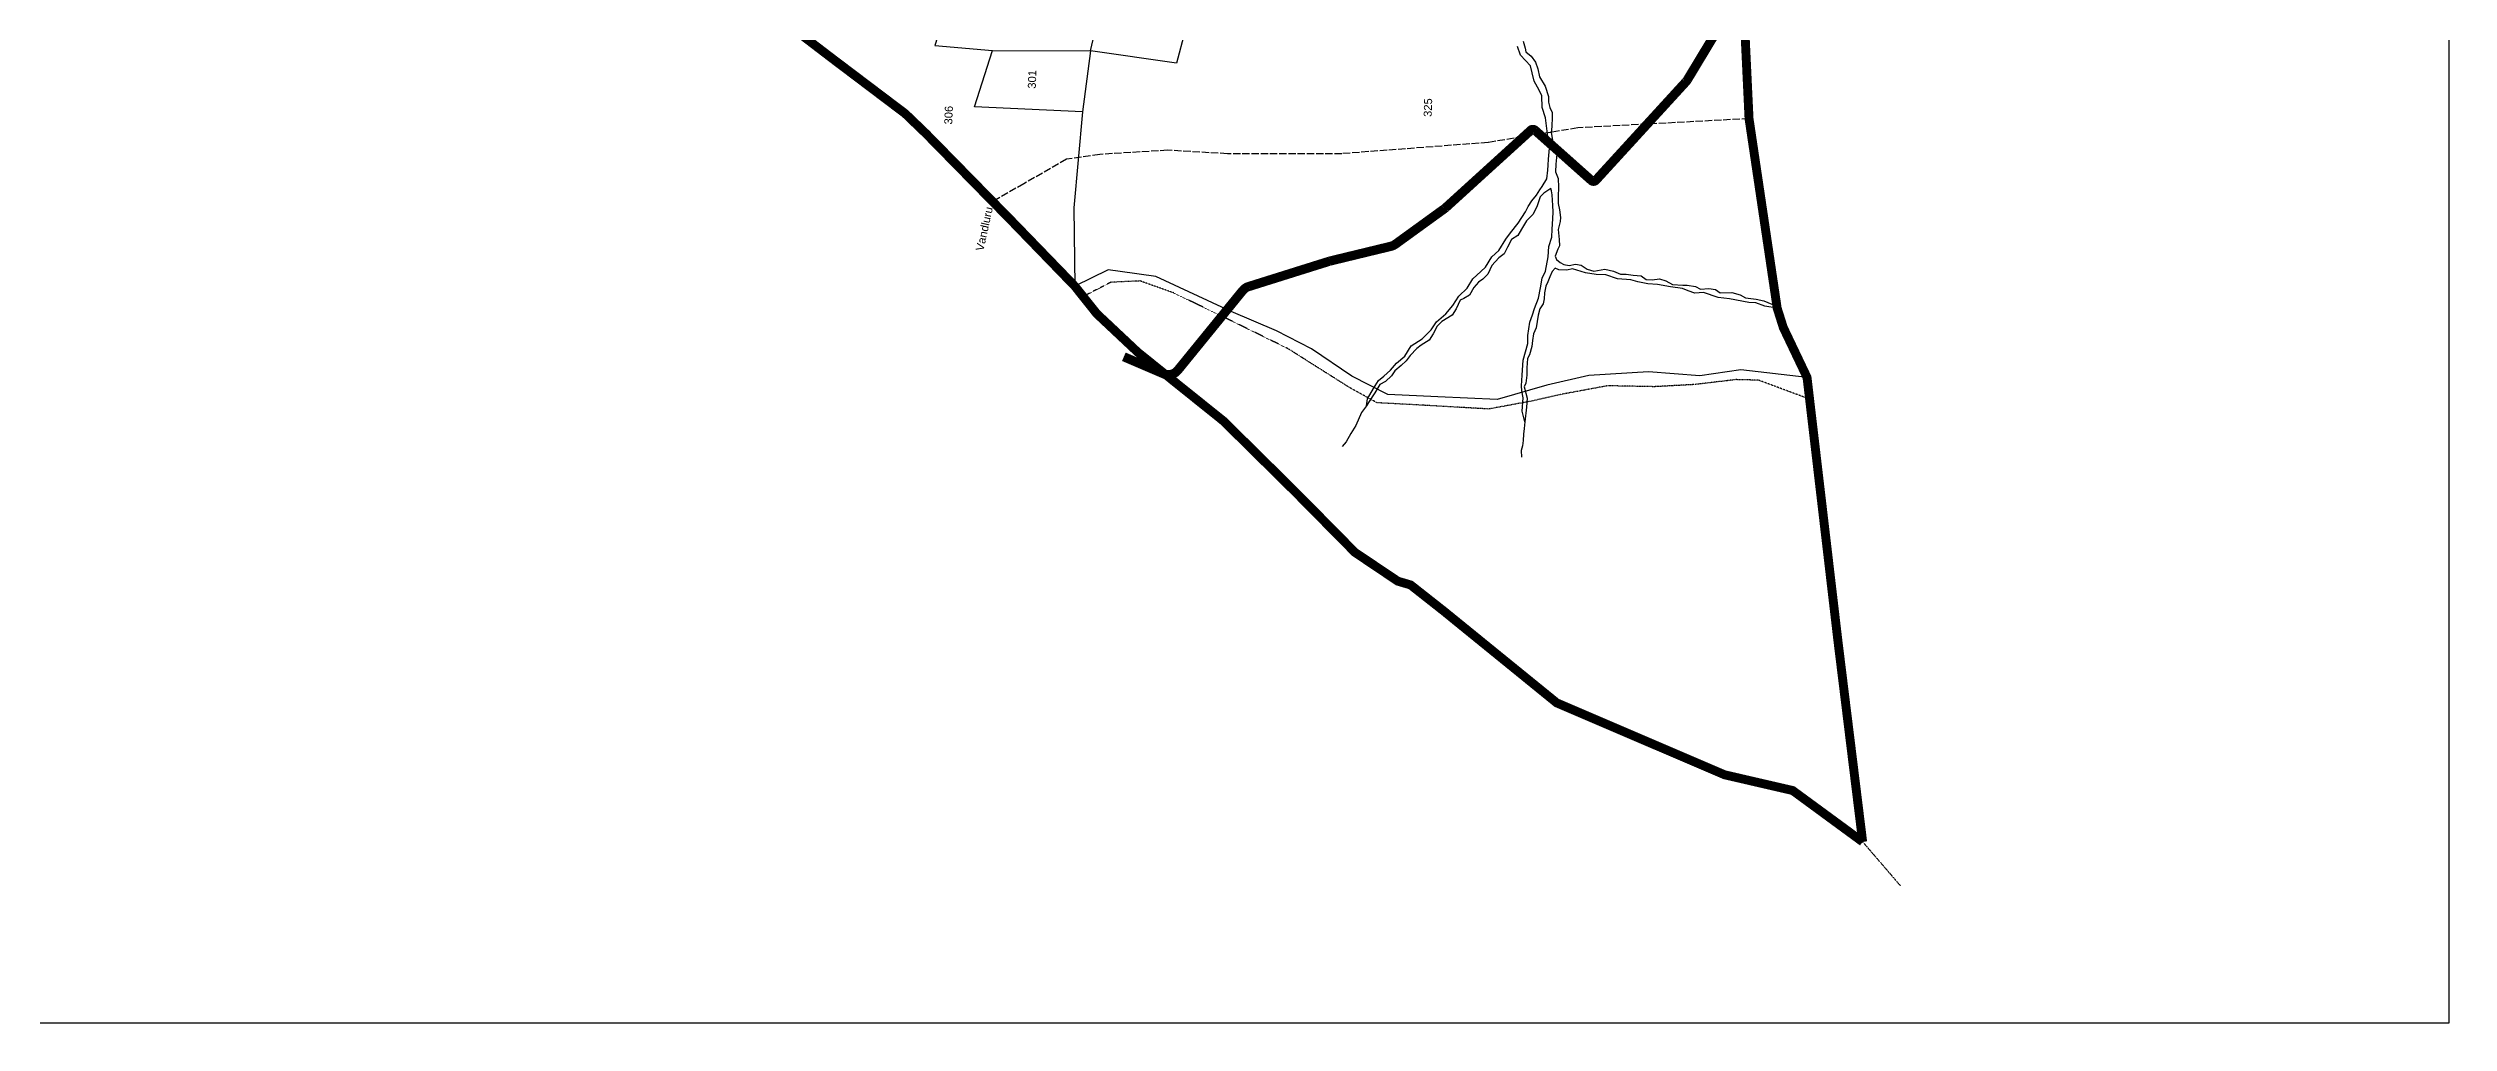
# Model space of a CAD drawing. Header units: inches. Extents: x 342704 to 348847, y 1587316 to 1596013.
# Drawn here: x 344942 to 348847, y 1587316 to 1588902 of the extents above; entities that cross this region are included whole.
import ezdxf

# ---------------------------------------------------------------- set-up
doc = ezdxf.new("R2010")
doc.units = ezdxf.units.IN
doc.header["$MEASUREMENT"] = 0
for name, pattern in [('ACAD_ISO02W100', [15, 12, -3]), ('ACAD_ISO03W100', [30, 12, -18]), ('ACAD_ISO07W100', [3, 0, -3]), ('BORDER', [1.75, 0.5, -0.25, 0.5, -0.25, 0, -0.25])]:
    doc.linetypes.add(name, pattern=pattern)
for name, color, linetype in [('BLOCK', 7, 'Continuous'), ('C LINE COO', 6, 'Continuous'), ('CARTTRACK', 30, 'ACAD_ISO02W100'), ('NALA', 4, 'Continuous'), ('SURVEY_BND', 7, 'Continuous'), ('SURVEY_NO', 7, 'Continuous')]:
    doc.layers.add(name, color=color, linetype=linetype)
doc.layers.add('FOOTPATH', color=150, linetype='ACAD_ISO07W100', lineweight=30)
doc.layers.add('VILL_BOUNDARY', color=6, linetype='BORDER', lineweight=30)
doc.styles.get("Standard").update_dxf_attribs({"font": 'arial.ttf'})

msp = doc.modelspace()

# ---------------------------------------------------------------- linework, layer by layer
at = {"layer": 'BLOCK', "color": 1, "const_width": 15}
msp.add_lwpolyline([(347730.3, 1588991.8), (347700.5, 1588988.5, 0.233834), (347685.5, 1588979), (347607.7, 1588850.1, -0.049424), (347605.3, 1588847), (347459, 1588687.1, -0.409979), (347451.9, 1588686.7), (347360, 1588768.5, 0.3834), (347353.3, 1588768.4), (347214.5, 1588642.2, -0.027779), (347212.7, 1588640.8), (347132.8, 1588582.9, -0.097635), (347125.8, 1588579.7), (347026.3, 1588555.6, 0.016679), (347025, 1588555.2), (346894.4, 1588514.2, 0.146741), (346884.8, 1588507.8), (346779.2, 1588378.1, -0.334922), (346755.8, 1588372.4), (346691.4, 1588400)], format="xyb", dxfattribs=at)
at = {"layer": 'BLOCK', "color": 2}
for p in [(347617.1, 1588865.8), (347552.8, 1588789.6), (347336.4, 1588753.1), (347412.2, 1588722.1), (347485.3, 1588715.9), (347262.4, 1588685.8), (347186, 1588621.5), (347003.2, 1588548.4), (347100, 1588573.4), (346907.8, 1588518.5), (346838, 1588450.3), (346773.9, 1588373.6)]:
    msp.add_point(p, dxfattribs=at)
at = {"layer": 'C LINE COO', "color": 0}
msp.add_lwpolyline([(348846.6, 1587316.4), (348846.6, 1596013.3), (342704, 1596013.3), (342704, 1587316.4), (348846.6, 1587316.4)], dxfattribs=at)
at = {"layer": 'CARTTRACK'}
msp.add_lwpolyline([(347708.2, 1588787.3), (347429.6, 1588772.3), (347284, 1588748.5), (347046, 1588730.3), (346860, 1588730.2), (346762.6, 1588735.9), (346652.1, 1588729.2), (346598.2, 1588721.2), (346528.9, 1588681.5), (346478.3, 1588652.3)], dxfattribs=at)
at = {"layer": 'FOOTPATH', "ltscale": 0.002}
msp.add_lwpolyline([(347806.7, 1588331), (347723.7, 1588361.9), (347687, 1588362.8), (347619.4, 1588354.8), (347554.2, 1588351.3), (347478.1, 1588352.8), (347403.3, 1588338.9), (347352.5, 1588327.5), (347284.9, 1588315), (347174.3, 1588321.4), (347103, 1588325.2), (347057.8, 1588350.3), (346958.8, 1588412.9), (346868.2, 1588457.5), (346772.1, 1588504), (346717.7, 1588523.3), (346670.5, 1588521.2), (346625.1, 1588497.9)], dxfattribs=at)
at = {"layer": 'NALA'}
for points in [[(347754, 1588478.9), (347733.9, 1588482.5), (347719.5, 1588487.9), (347707.8, 1588488.3), (347676.2, 1588494.1), (347657.9, 1588496.2), (347634.4, 1588504.5), (347620.3, 1588503.5), (347609.4, 1588507.5), (347599.8, 1588511.1), (347580.2, 1588513.5), (347559.1, 1588517.8), (347543.7, 1588518.4), (347527.3, 1588522), (347516, 1588525.1), (347494, 1588526.5), (347475.5, 1588533.3), (347459.6, 1588533.8), (347442, 1588536.3), (347421.1, 1588542.8), (347412.1, 1588541.1), (347399.1, 1588541.6), (347393, 1588544), (347387.8, 1588538.7), (347384.4, 1588529.8), (347380.9, 1588521.8), (347377.9, 1588515), (347375.7, 1588503.9), (347374.8, 1588494.2), (347373.6, 1588486.1), (347367.9, 1588477.8), (347365, 1588467.7), (347362.2, 1588446.8), (347357.6, 1588437.4), (347355.9, 1588426.6), (347355, 1588416.8), (347351.1, 1588403.4), (347347.7, 1588397), (347346.6, 1588382.2), (347346.7, 1588369.9), (347345.4, 1588357.3), (347342.4, 1588350.9), (347347.4, 1588332.5), (347346.1, 1588318.3), (347343.3, 1588294.2), (347339, 1588311.7), (347340.9, 1588333.1), (347338.6, 1588344.6), (347338.2, 1588352.9), (347339.3, 1588370.3), (347341.1, 1588394.4), (347348.5, 1588421.6), (347348.4, 1588434.4), (347351.9, 1588456.4), (347355.8, 1588468), (347359.2, 1588478.5), (347365.9, 1588495.1), (347369.1, 1588512), (347371.8, 1588527.6), (347377.1, 1588539.5), (347381.7, 1588562.6), (347382.7, 1588579.6), (347387.3, 1588594.4), (347388.2, 1588607.8), (347389.3, 1588624.4), (347389.7, 1588635.8), (347389, 1588646.1), (347388, 1588663.3), (347386.9, 1588670), (347385.8, 1588673.7), (347374.7, 1588666.1), (347368.5, 1588660.4), (347363.3, 1588644.1), (347356.5, 1588631.3), (347346, 1588621), (347338.4, 1588607.5), (347332.1, 1588597.3), (347322, 1588591), (347315.6, 1588578.2), (347309.9, 1588567.5), (347301.4, 1588560.8), (347290, 1588548.3), (347283.2, 1588534.6), (347275.1, 1588526.2), (347268.1, 1588521.2), (347260.8, 1588512.6), (347253.3, 1588500.4), (347244.6, 1588494.6), (347238.3, 1588491.9), (347232, 1588478), (347225.6, 1588467.5), (347208.5, 1588457.6), (347201, 1588449.8), (347194.2, 1588437.2), (347187.7, 1588426.9), (347175, 1588419), (347168, 1588413.6), (347157.3, 1588402.1), (347150.7, 1588393.5), (347142.6, 1588386), (347132.2, 1588377.3), (347126.5, 1588369.2), (347117, 1588359.6), (347107.6, 1588354.9), (347099.6, 1588341.4), (347089.4, 1588325.8), (347086.2, 1588320.3), (347087.5, 1588331.7), (347097.3, 1588348.5), (347105.3, 1588361.6), (347114.1, 1588368.5), (347125.2, 1588378), (347135.1, 1588389.5), (347148.2, 1588400.8), (347158.5, 1588417.8), (347176.7, 1588429.1), (347191, 1588444), (347199.9, 1588456.9), (347215.2, 1588469.9), (347226.4, 1588483.3), (347236.2, 1588498.7), (347249.5, 1588511.6), (347259, 1588526.8), (347271.9, 1588538.5), (347279.7, 1588545.8), (347289.8, 1588562.3), (347301.2, 1588572.9), (347312.5, 1588591.1), (347320.3, 1588601.4), (347332.6, 1588617.4), (347344.9, 1588635.8), (347349.2, 1588644.3), (347354.9, 1588653.9), (347362.5, 1588662.6), (347367.8, 1588671.7), (347371.8, 1588676.8), (347379.3, 1588689.2), (347381.1, 1588703.4), (347381.4, 1588711.5), (347382.3, 1588721.6), (347383.4, 1588739.5), (347381.2, 1588758.5), (347376.9, 1588788.4), (347371.7, 1588805.4), (347371.1, 1588824.3), (347366.7, 1588833.8), (347358.9, 1588848.5), (347355.4, 1588861.9), (347352.9, 1588873.2), (347336.7, 1588890.6), (347331.4, 1588904.9)], [(347340.6, 1588913.3), (347344.2, 1588901.7), (347345.4, 1588896.1), (347353.7, 1588888.9), (347360.9, 1588879.1), (347364.7, 1588868.1), (347367.6, 1588855.2), (347376.7, 1588840), (347382.1, 1588823.2), (347381.8, 1588814.1), (347384.3, 1588805.2), (347387.9, 1588797.3), (347387.8, 1588789.7), (347387.2, 1588774.3), (347386.5, 1588765), (347388.8, 1588752.4), (347392.6, 1588743.2), (347394.8, 1588737.2), (347395.8, 1588729.6), (347394.1, 1588713.3), (347393.3, 1588700.8), (347397.8, 1588690.1), (347398.2, 1588675.7), (347397.9, 1588660.5), (347398, 1588649.1), (347400.2, 1588638.9), (347401.4, 1588626.7), (347401.1, 1588619.9), (347398, 1588606.8), (347399.6, 1588590.6), (347399.7, 1588580.5), (347397.4, 1588574.8), (347393, 1588563.5), (347394.8, 1588558.3), (347401, 1588553.6), (347407.2, 1588550.1), (347415.5, 1588548.6), (347426, 1588550.7), (347435, 1588549), (347445.2, 1588542.4), (347455.9, 1588539.2), (347473.9, 1588542.5), (347487.5, 1588539.5), (347498.9, 1588534.4), (347508.1, 1588534.3), (347519.8, 1588532.8), (347533, 1588531.7), (347540.7, 1588525.9), (347550.4, 1588525.2), (347562.8, 1588526.5), (347572.7, 1588523.3), (347583.5, 1588517.8), (347600.3, 1588516.7), (347607.7, 1588516.3), (347620.9, 1588514.5), (347629.2, 1588510.1), (347643, 1588511), (347653.9, 1588509.2), (347661, 1588504.2), (347680, 1588504.7), (347693.7, 1588500.5), (347702.4, 1588495.9), (347719.8, 1588493.7), (347732.4, 1588491.2), (347745.1, 1588485.7), (347753, 1588485.5)], [(347086.2, 1588320.3), (347078, 1588309.2), (347068.9, 1588288.4), (347060.6, 1588275.4), (347053.2, 1588261.5), (347046.6, 1588253.8)], [(347343.3, 1588294.2), (347342.4, 1588283.4), (347341.5, 1588273.9), (347341.1, 1588263.9), (347339.6, 1588255.3), (347337.4, 1588247.7), (347338.2, 1588236.8)]]:
    msp.add_lwpolyline(points, dxfattribs=at)
at = {"layer": 'SURVEY_BND'}
for points in [[(346831, 1589081.8), (346776.8, 1588877.4), (346637.1, 1588897.4), (346671.3, 1589043.3), (346694.8, 1589098.3)], [(346431.7, 1589055.5), (346384, 1588906.1), (346478, 1588898.3)], [(346624.3, 1588798.3), (346448.4, 1588806.6), (346478, 1588898.3), (346637.1, 1588897.4)], [(346637.1, 1588897.4), (346624.3, 1588798.3), (346610.2, 1588642.2), (346611.7, 1588514.8)], [(347802.5, 1588366.5), (347694.7, 1588378.5), (347628.3, 1588369), (347544.6, 1588375.7), (347447.4, 1588369.4), (347379.1, 1588353.9), (347298.8, 1588330.7), (347201.9, 1588334.6), (347120.9, 1588338.6), (347062.3, 1588368.3), (346996.8, 1588413), (346939.9, 1588442.2), (346866.2, 1588473.5), (346743.2, 1588530.6), (346685.5, 1588538.6), (346665.8, 1588541.5), (346611.7, 1588514.8)]]:
    msp.add_lwpolyline(points, dxfattribs=at)
at = {"layer": 'VILL_BOUNDARY', "color": 6, "linetype": 'ACAD_ISO03W100', "lineweight": -2, "ltscale": 3, "const_width": 14.5}
for points in [[(347893, 1587611), (347779.2, 1587694.5), (347668.5, 1587720.1), (347395.4, 1587837.1), (347211.6, 1587986.5), (347157.9, 1588028.8), (347136.8, 1588035.1), (347067.3, 1588081.8), (346971.2, 1588179.2), (346853.5, 1588295.4), (346714.1, 1588407.3), (346647.3, 1588470.1), (346611.7, 1588514.8), (346508.1, 1588621.8), (346369.8, 1588762.8), (346335.8, 1588795.5), (346218.7, 1588884), (346166.1, 1588924.2)], [(347700.3, 1588954.8), (347708.2, 1588787.3), (347754, 1588478.9), (347763.9, 1588447.6), (347802.5, 1588366.5), (347853, 1587935.9), (347893, 1587611)]]:
    msp.add_lwpolyline(points, dxfattribs=at)
at = {"layer": 'VILL_BOUNDARY'}
msp.add_lwpolyline([(347893, 1587611), (347954.6, 1587539.4)], dxfattribs=at)

# ---------------------------------------------------------------- texts
at = {"layer": 'SURVEY_NO'}
for s, rotation, p in [('301', 87.9733, (346548.1, 1588835.8)), ('325', 87.9733, (347191.9, 1588789.9)), ('306', 87.9733, (346412.3, 1588777.6)), ('Vandluru', 77.5181, (346462.8, 1588571.1))]:
    msp.add_text(s, height=13.02, rotation=rotation, dxfattribs=at).set_placement(p)

doc.saveas('drawing.dxf')
